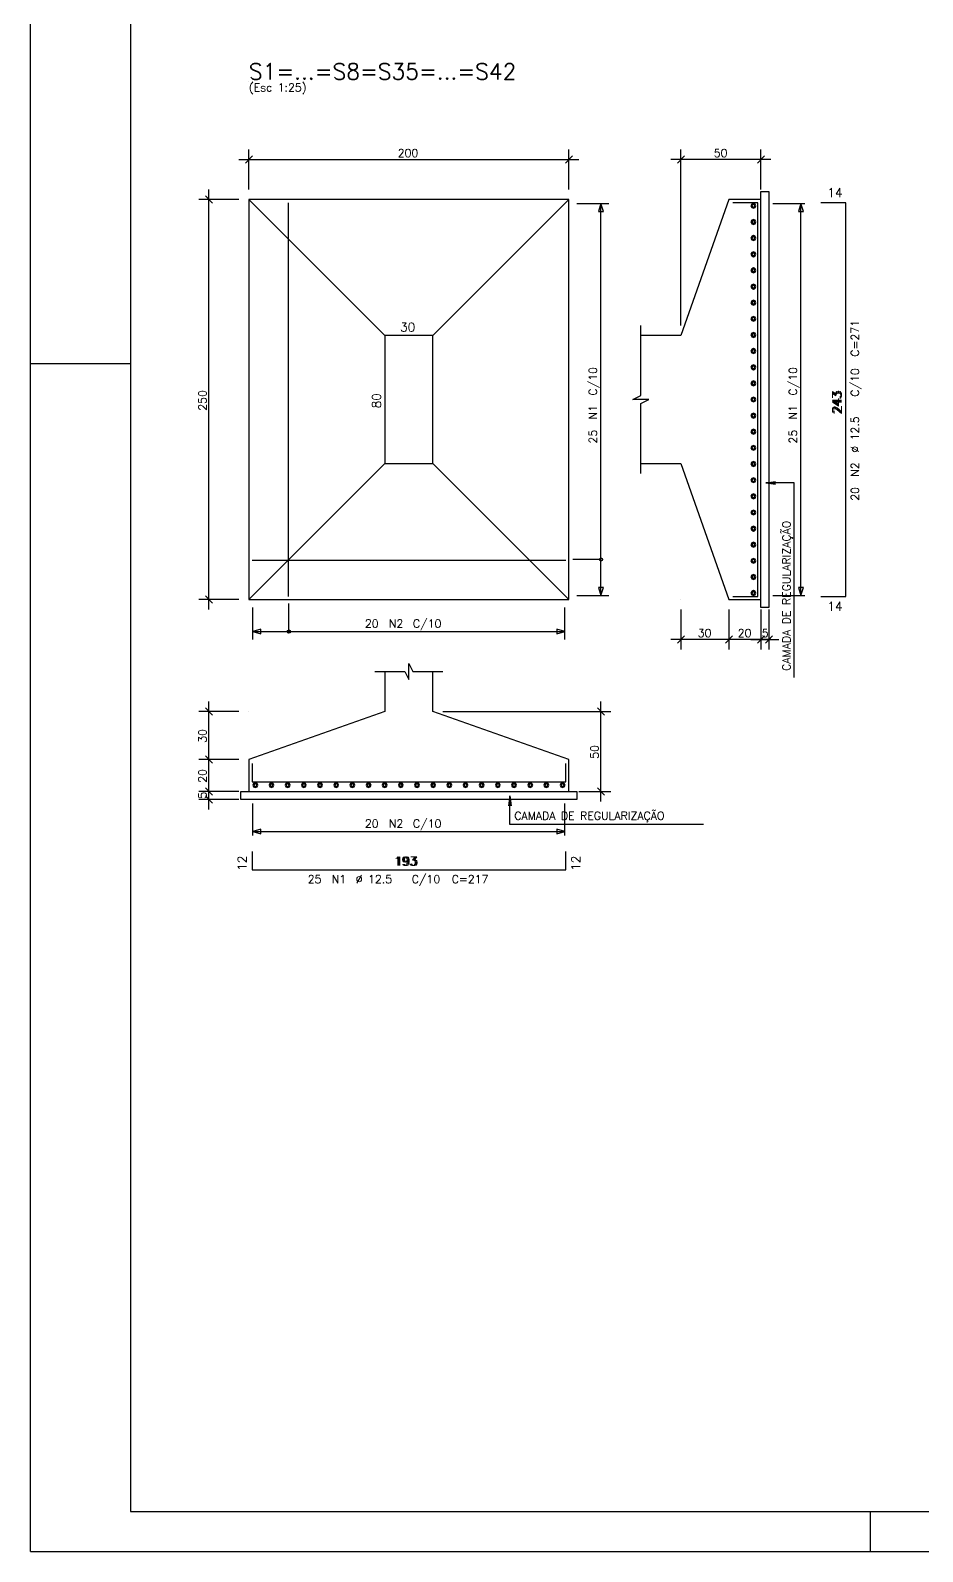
# Model space of a CAD drawing. Extents: x 797 to 1056, y -75 to 15.
# Drawn here: x 796.56 to 807.71, y -26.56 to -7.55 of the extents above; entities that cross this region are included whole.
import ezdxf

# ---------------------------------------------------------------- set-up
doc = ezdxf.new("R2010")
doc.units = 0
doc.header["$MEASUREMENT"] = 0
for name, color, linetype in [('06', 6, 'CONTINUOUS'), ('1', 2, 'CONTINUOUS'), ('2', 4, 'CONTINUOUS'), ('4', 1, 'CONTINUOUS'), ('5', 5, 'CONTINUOUS'), ('CERCADURA', 7, 'CONTINUOUS')]:
    doc.layers.add(name, color=color, linetype=linetype)
doc.styles.get("Standard").update_dxf_attribs({"font": 'ROMANS.SHX'})

msp = doc.modelspace()

# ---------------------------------------------------------------- linework, layer by layer
at = {"layer": '06'}
for p, q in [((797.81, 14.987), (797.81, -26.063)), ((797.81, -26.063), (855.51, -26.063))]:
    msp.add_line(p, q, dxfattribs=at)
at = {"layer": '1', "linetype": 'Continuous'}
for points in [[(799.291, -14.664), (803.291, -14.664), (803.291, -9.664), (799.291, -9.664), (799.291, -14.664)], [(800.991, -11.364), (799.291, -9.664)], [(801.591, -11.364), (803.291, -9.664)], [(804.191, -12.964), (804.691, -12.964), (805.291, -14.664), (805.691, -14.664), (805.691, -9.664), (805.291, -9.664), (804.691, -11.364), (804.191, -11.364)], [(805.691, -14.764), (805.691, -9.564), (805.791, -9.564), (805.791, -14.764), (805.691, -14.764)], [(805.575, -9.722), (805.566, -9.744)], [(805.566, -9.744), (805.575, -9.765)], [(805.596, -9.713), (805.575, -9.722)], [(805.575, -9.765), (805.596, -9.774)], [(805.586, -9.727), (805.577, -9.748)], [(805.577, -9.739), (805.586, -9.76)], [(805.601, -9.724), (805.579, -9.733)], [(805.579, -9.754), (805.601, -9.763)], [(805.613, -9.733), (805.591, -9.724)], [(805.591, -9.763), (805.613, -9.754)], [(805.618, -9.722), (805.596, -9.713)], [(805.596, -9.774), (805.618, -9.765)], [(805.615, -9.748), (805.606, -9.727)], [(805.606, -9.76), (805.615, -9.739)], [(805.627, -9.744), (805.618, -9.722)], [(805.618, -9.765), (805.627, -9.744)], [(805.575, -9.924), (805.566, -9.945)], [(805.566, -9.945), (805.575, -9.967)], [(805.596, -9.915), (805.575, -9.924)], [(805.575, -9.967), (805.596, -9.976)], [(805.586, -9.928), (805.577, -9.95)], [(805.577, -9.94), (805.586, -9.962)], [(805.601, -9.926), (805.579, -9.935)], [(805.579, -9.955), (805.601, -9.964)], [(805.613, -9.935), (805.591, -9.926)], [(805.591, -9.964), (805.613, -9.955)], [(805.618, -9.924), (805.596, -9.915)], [(805.596, -9.976), (805.618, -9.967)], [(805.615, -9.95), (805.606, -9.928)], [(805.606, -9.962), (805.615, -9.94)], [(805.627, -9.945), (805.618, -9.924)], [(805.618, -9.967), (805.627, -9.945)], [(805.575, -10.125), (805.566, -10.147)], [(805.566, -10.147), (805.575, -10.169)], [(805.596, -10.116), (805.575, -10.125)], [(805.575, -10.169), (805.596, -10.178)], [(805.586, -10.13), (805.577, -10.152)], [(805.577, -10.142), (805.586, -10.164)], [(805.601, -10.128), (805.579, -10.137)], [(805.579, -10.157), (805.601, -10.166)], [(805.613, -10.137), (805.591, -10.128)], [(805.591, -10.166), (805.613, -10.157)], [(805.618, -10.125), (805.596, -10.116)], [(805.596, -10.178), (805.618, -10.169)], [(805.615, -10.152), (805.606, -10.13)], [(805.606, -10.164), (805.615, -10.142)], [(805.627, -10.147), (805.618, -10.125)], [(805.618, -10.169), (805.627, -10.147)], [(805.575, -10.327), (805.566, -10.349)], [(805.566, -10.349), (805.575, -10.37)], [(805.596, -10.318), (805.575, -10.327)], [(805.575, -10.37), (805.596, -10.379)], [(805.586, -10.332), (805.577, -10.353)], [(805.577, -10.344), (805.586, -10.365)], [(805.601, -10.329), (805.579, -10.338)], [(805.579, -10.359), (805.601, -10.368)], [(805.613, -10.338), (805.591, -10.329)], [(805.591, -10.368), (805.613, -10.359)], [(805.618, -10.327), (805.596, -10.318)], [(805.596, -10.379), (805.618, -10.37)], [(805.615, -10.353), (805.606, -10.332)], [(805.606, -10.365), (805.615, -10.344)], [(805.627, -10.349), (805.618, -10.327)], [(805.618, -10.37), (805.627, -10.349)], [(805.575, -10.529), (805.566, -10.55)], [(805.566, -10.55), (805.575, -10.572)], [(805.596, -10.52), (805.575, -10.529)], [(805.575, -10.572), (805.596, -10.581)], [(805.586, -10.533), (805.577, -10.555)], [(805.577, -10.545), (805.586, -10.567)], [(805.601, -10.531), (805.579, -10.54)], [(805.579, -10.56), (805.601, -10.569)], [(805.613, -10.54), (805.591, -10.531)], [(805.591, -10.569), (805.613, -10.56)], [(805.618, -10.529), (805.596, -10.52)], [(805.596, -10.581), (805.618, -10.572)], [(805.615, -10.555), (805.606, -10.533)], [(805.606, -10.567), (805.615, -10.545)], [(805.627, -10.55), (805.618, -10.529)], [(805.618, -10.572), (805.627, -10.55)], [(805.575, -10.73), (805.566, -10.752)], [(805.566, -10.752), (805.575, -10.774)], [(805.596, -10.721), (805.575, -10.73)], [(805.575, -10.774), (805.596, -10.783)], [(805.586, -10.735), (805.577, -10.757)], [(805.577, -10.747), (805.586, -10.769)], [(805.601, -10.733), (805.579, -10.742)], [(805.579, -10.762), (805.601, -10.771)], [(805.613, -10.742), (805.591, -10.733)], [(805.591, -10.771), (805.613, -10.762)], [(805.618, -10.73), (805.596, -10.721)], [(805.596, -10.783), (805.618, -10.774)], [(805.615, -10.757), (805.606, -10.735)], [(805.606, -10.769), (805.615, -10.747)], [(805.627, -10.752), (805.618, -10.73)], [(805.618, -10.774), (805.627, -10.752)], [(805.575, -10.932), (805.566, -10.954)], [(805.566, -10.954), (805.575, -10.975)], [(805.596, -10.923), (805.575, -10.932)], [(805.575, -10.975), (805.596, -10.984)], [(805.586, -10.937), (805.577, -10.958)], [(805.577, -10.949), (805.586, -10.97)], [(805.601, -10.934), (805.579, -10.943)], [(805.579, -10.964), (805.601, -10.973)], [(805.613, -10.943), (805.591, -10.934)], [(805.591, -10.973), (805.613, -10.964)], [(805.618, -10.932), (805.596, -10.923)], [(805.596, -10.984), (805.618, -10.975)], [(805.615, -10.958), (805.606, -10.937)], [(805.606, -10.97), (805.615, -10.949)], [(805.627, -10.954), (805.618, -10.932)], [(805.618, -10.975), (805.627, -10.954)], [(805.575, -11.134), (805.566, -11.155)], [(805.566, -11.155), (805.575, -11.177)], [(805.596, -11.125), (805.575, -11.134)], [(805.575, -11.177), (805.596, -11.186)], [(805.586, -11.138), (805.577, -11.16)], [(805.577, -11.15), (805.586, -11.172)], [(805.601, -11.136), (805.579, -11.145)], [(805.579, -11.165), (805.601, -11.174)], [(805.613, -11.145), (805.591, -11.136)], [(805.591, -11.174), (805.613, -11.165)], [(805.618, -11.134), (805.596, -11.125)], [(805.596, -11.186), (805.618, -11.177)], [(805.615, -11.16), (805.606, -11.138)], [(805.606, -11.172), (805.615, -11.15)], [(805.627, -11.155), (805.618, -11.134)], [(805.618, -11.177), (805.627, -11.155)], [(800.991, -12.964), (801.591, -12.964), (801.591, -11.364), (800.991, -11.364), (800.991, -12.964)], [(804.191, -13.089), (804.191, -12.214), (804.291, -12.164), (804.091, -12.164), (804.191, -12.114), (804.191, -11.239)], [(805.575, -11.335), (805.566, -11.357)], [(805.566, -11.357), (805.575, -11.379)], [(805.596, -11.326), (805.575, -11.335)], [(805.575, -11.379), (805.596, -11.388)], [(805.586, -11.34), (805.577, -11.362)], [(805.577, -11.352), (805.586, -11.374)], [(805.601, -11.338), (805.579, -11.347)], [(805.579, -11.367), (805.601, -11.376)], [(805.613, -11.347), (805.591, -11.338)], [(805.591, -11.376), (805.613, -11.367)], [(805.618, -11.335), (805.596, -11.326)], [(805.596, -11.388), (805.618, -11.379)], [(805.615, -11.362), (805.606, -11.34)], [(805.606, -11.374), (805.615, -11.352)], [(805.627, -11.357), (805.618, -11.335)], [(805.618, -11.379), (805.627, -11.357)], [(805.575, -11.537), (805.566, -11.559)], [(805.566, -11.559), (805.575, -11.58)], [(805.596, -11.528), (805.575, -11.537)], [(805.575, -11.58), (805.596, -11.589)], [(805.586, -11.542), (805.577, -11.563)], [(805.577, -11.554), (805.586, -11.575)], [(805.601, -11.539), (805.579, -11.548)], [(805.579, -11.569), (805.601, -11.578)], [(805.613, -11.548), (805.591, -11.539)], [(805.591, -11.578), (805.613, -11.569)], [(805.618, -11.537), (805.596, -11.528)], [(805.596, -11.589), (805.618, -11.58)], [(805.615, -11.563), (805.606, -11.542)], [(805.606, -11.575), (805.615, -11.554)], [(805.627, -11.559), (805.618, -11.537)], [(805.618, -11.58), (805.627, -11.559)], [(805.575, -11.739), (805.566, -11.76)], [(805.566, -11.76), (805.575, -11.782)], [(805.596, -11.73), (805.575, -11.739)], [(805.575, -11.782), (805.596, -11.791)], [(805.586, -11.743), (805.577, -11.765)], [(805.577, -11.755), (805.586, -11.777)], [(805.601, -11.741), (805.579, -11.75)], [(805.579, -11.77), (805.601, -11.779)], [(805.613, -11.75), (805.591, -11.741)], [(805.591, -11.779), (805.613, -11.77)], [(805.618, -11.739), (805.596, -11.73)], [(805.596, -11.791), (805.618, -11.782)], [(805.615, -11.765), (805.606, -11.743)], [(805.606, -11.777), (805.615, -11.755)], [(805.627, -11.76), (805.618, -11.739)], [(805.618, -11.782), (805.627, -11.76)], [(805.575, -11.94), (805.566, -11.962)], [(805.566, -11.962), (805.575, -11.984)], [(805.596, -11.931), (805.575, -11.94)], [(805.586, -11.945), (805.577, -11.967)], [(805.577, -11.957), (805.586, -11.979)], [(805.601, -11.943), (805.579, -11.952)], [(805.579, -11.972), (805.601, -11.981)], [(805.613, -11.952), (805.591, -11.943)], [(805.591, -11.981), (805.613, -11.972)], [(805.618, -11.94), (805.596, -11.931)], [(805.615, -11.967), (805.606, -11.945)], [(805.606, -11.979), (805.615, -11.957)], [(805.627, -11.962), (805.618, -11.94)], [(805.618, -11.984), (805.627, -11.962)], [(805.575, -12.142), (805.566, -12.164)], [(805.566, -12.164), (805.575, -12.185)], [(805.575, -11.984), (805.596, -11.993)], [(805.596, -12.133), (805.575, -12.142)], [(805.586, -12.147), (805.577, -12.168)], [(805.577, -12.159), (805.586, -12.18)], [(805.601, -12.144), (805.579, -12.153)], [(805.613, -12.153), (805.591, -12.144)], [(805.596, -11.993), (805.618, -11.984)], [(805.618, -12.142), (805.596, -12.133)], [(805.615, -12.168), (805.606, -12.147)], [(805.606, -12.18), (805.615, -12.159)], [(805.627, -12.164), (805.618, -12.142)], [(805.618, -12.185), (805.627, -12.164)], [(805.575, -12.344), (805.566, -12.365)], [(805.575, -12.185), (805.596, -12.194)], [(805.596, -12.335), (805.575, -12.344)], [(805.586, -12.348), (805.577, -12.37)], [(805.579, -12.174), (805.601, -12.183)], [(805.601, -12.346), (805.579, -12.355)], [(805.591, -12.183), (805.613, -12.174)], [(805.613, -12.355), (805.591, -12.346)], [(805.596, -12.194), (805.618, -12.185)], [(805.618, -12.344), (805.596, -12.335)], [(805.615, -12.37), (805.606, -12.348)], [(805.627, -12.365), (805.618, -12.344)], [(805.566, -12.365), (805.575, -12.387)], [(805.575, -12.545), (805.566, -12.567)], [(805.575, -12.387), (805.596, -12.396)], [(805.596, -12.536), (805.575, -12.545)], [(805.577, -12.36), (805.586, -12.382)], [(805.579, -12.375), (805.601, -12.384)], [(805.601, -12.548), (805.579, -12.557)], [(805.591, -12.384), (805.613, -12.375)], [(805.613, -12.557), (805.591, -12.548)], [(805.596, -12.396), (805.618, -12.387)], [(805.618, -12.545), (805.596, -12.536)], [(805.606, -12.382), (805.615, -12.36)], [(805.618, -12.387), (805.627, -12.365)], [(805.627, -12.567), (805.618, -12.545)], [(805.566, -12.567), (805.575, -12.589)], [(805.575, -12.589), (805.596, -12.598)], [(805.596, -12.738), (805.575, -12.747)], [(805.586, -12.55), (805.577, -12.572)], [(805.577, -12.562), (805.586, -12.584)], [(805.579, -12.577), (805.601, -12.586)], [(805.591, -12.586), (805.613, -12.577)], [(805.596, -12.598), (805.618, -12.589)], [(805.618, -12.747), (805.596, -12.738)], [(805.615, -12.572), (805.606, -12.55)], [(805.606, -12.584), (805.615, -12.562)], [(805.618, -12.589), (805.627, -12.567)], [(805.575, -12.747), (805.566, -12.769)], [(805.566, -12.769), (805.575, -12.79)], [(805.575, -12.79), (805.596, -12.799)], [(805.586, -12.752), (805.577, -12.773)], [(805.577, -12.764), (805.586, -12.785)], [(805.601, -12.749), (805.579, -12.758)], [(805.579, -12.779), (805.601, -12.788)], [(805.613, -12.758), (805.591, -12.749)], [(805.591, -12.788), (805.613, -12.779)], [(805.596, -12.799), (805.618, -12.79)], [(805.615, -12.773), (805.606, -12.752)], [(805.606, -12.785), (805.615, -12.764)], [(805.627, -12.769), (805.618, -12.747)], [(805.618, -12.79), (805.627, -12.769)], [(800.991, -12.964), (799.291, -14.664)], [(801.591, -12.964), (803.291, -14.664)], [(805.575, -12.949), (805.566, -12.97)], [(805.566, -12.97), (805.575, -12.992)], [(805.596, -12.94), (805.575, -12.949)], [(805.575, -12.992), (805.596, -13.001)], [(805.586, -12.953), (805.577, -12.975)], [(805.577, -12.965), (805.586, -12.987)], [(805.601, -12.951), (805.579, -12.96)], [(805.579, -12.98), (805.601, -12.989)], [(805.613, -12.96), (805.591, -12.951)], [(805.591, -12.989), (805.613, -12.98)], [(805.618, -12.949), (805.596, -12.94)], [(805.596, -13.001), (805.618, -12.992)], [(805.615, -12.975), (805.606, -12.953)], [(805.606, -12.987), (805.615, -12.965)], [(805.627, -12.97), (805.618, -12.949)], [(805.618, -12.992), (805.627, -12.97)], [(805.575, -13.15), (805.566, -13.172)], [(805.566, -13.172), (805.575, -13.194)], [(805.596, -13.141), (805.575, -13.15)], [(805.575, -13.194), (805.596, -13.203)], [(805.586, -13.155), (805.577, -13.177)], [(805.577, -13.167), (805.586, -13.189)], [(805.601, -13.153), (805.579, -13.162)], [(805.579, -13.182), (805.601, -13.191)], [(805.613, -13.162), (805.591, -13.153)], [(805.591, -13.191), (805.613, -13.182)], [(805.618, -13.15), (805.596, -13.141)], [(805.596, -13.203), (805.618, -13.194)], [(805.615, -13.177), (805.606, -13.155)], [(805.606, -13.189), (805.615, -13.167)], [(805.627, -13.172), (805.618, -13.15)], [(805.618, -13.194), (805.627, -13.172)], [(805.575, -13.352), (805.566, -13.374)], [(805.566, -13.374), (805.575, -13.395)], [(805.596, -13.343), (805.575, -13.352)], [(805.575, -13.395), (805.596, -13.404)], [(805.586, -13.357), (805.577, -13.378)], [(805.577, -13.369), (805.586, -13.39)], [(805.601, -13.354), (805.579, -13.363)], [(805.579, -13.384), (805.601, -13.393)], [(805.613, -13.363), (805.591, -13.354)], [(805.591, -13.393), (805.613, -13.384)], [(805.618, -13.352), (805.596, -13.343)], [(805.596, -13.404), (805.618, -13.395)], [(805.615, -13.378), (805.606, -13.357)], [(805.606, -13.39), (805.615, -13.369)], [(805.627, -13.374), (805.618, -13.352)], [(805.618, -13.395), (805.627, -13.374)], [(805.575, -13.554), (805.566, -13.575)], [(805.566, -13.575), (805.575, -13.597)], [(805.596, -13.545), (805.575, -13.554)], [(805.575, -13.597), (805.596, -13.606)], [(805.586, -13.558), (805.577, -13.58)], [(805.577, -13.57), (805.586, -13.592)], [(805.601, -13.556), (805.579, -13.565)], [(805.579, -13.585), (805.601, -13.594)], [(805.613, -13.565), (805.591, -13.556)], [(805.591, -13.594), (805.613, -13.585)], [(805.618, -13.554), (805.596, -13.545)], [(805.596, -13.606), (805.618, -13.597)], [(805.615, -13.58), (805.606, -13.558)], [(805.606, -13.592), (805.615, -13.57)], [(805.627, -13.575), (805.618, -13.554)], [(805.618, -13.597), (805.627, -13.575)], [(805.575, -13.755), (805.566, -13.777)], [(805.566, -13.777), (805.575, -13.799)], [(805.596, -13.746), (805.575, -13.755)], [(805.575, -13.799), (805.596, -13.808)], [(805.586, -13.76), (805.577, -13.782)], [(805.577, -13.772), (805.586, -13.794)], [(805.601, -13.758), (805.579, -13.767)], [(805.579, -13.787), (805.601, -13.796)], [(805.613, -13.767), (805.591, -13.758)], [(805.591, -13.796), (805.613, -13.787)], [(805.618, -13.755), (805.596, -13.746)], [(805.596, -13.808), (805.618, -13.799)], [(805.615, -13.782), (805.606, -13.76)], [(805.606, -13.794), (805.615, -13.772)], [(805.627, -13.777), (805.618, -13.755)], [(805.618, -13.799), (805.627, -13.777)], [(805.575, -13.957), (805.566, -13.979)], [(805.566, -13.979), (805.575, -14)], [(805.596, -13.948), (805.575, -13.957)], [(805.575, -14), (805.596, -14.009)], [(805.586, -13.962), (805.577, -13.983)], [(805.577, -13.974), (805.586, -13.995)], [(805.601, -13.959), (805.579, -13.968)], [(805.579, -13.989), (805.601, -13.998)], [(805.613, -13.968), (805.591, -13.959)], [(805.591, -13.998), (805.613, -13.989)], [(805.618, -13.957), (805.596, -13.948)], [(805.596, -14.009), (805.618, -14)], [(805.615, -13.983), (805.606, -13.962)], [(805.606, -13.995), (805.615, -13.974)], [(805.627, -13.979), (805.618, -13.957)], [(805.618, -14), (805.627, -13.979)], [(805.575, -14.159), (805.566, -14.18)], [(805.566, -14.18), (805.575, -14.202)], [(805.596, -14.15), (805.575, -14.159)], [(805.575, -14.202), (805.596, -14.211)], [(805.586, -14.163), (805.577, -14.185)], [(805.577, -14.175), (805.586, -14.197)], [(805.601, -14.161), (805.579, -14.17)], [(805.579, -14.19), (805.601, -14.199)], [(805.613, -14.17), (805.591, -14.161)], [(805.591, -14.199), (805.613, -14.19)], [(805.618, -14.159), (805.596, -14.15)], [(805.596, -14.211), (805.618, -14.202)], [(805.615, -14.185), (805.606, -14.163)], [(805.606, -14.197), (805.615, -14.175)], [(805.627, -14.18), (805.618, -14.159)], [(805.618, -14.202), (805.627, -14.18)], [(805.575, -14.36), (805.566, -14.382)], [(805.566, -14.382), (805.575, -14.404)], [(805.596, -14.351), (805.575, -14.36)], [(805.575, -14.404), (805.596, -14.413)], [(805.586, -14.365), (805.577, -14.387)], [(805.577, -14.377), (805.586, -14.399)], [(805.601, -14.363), (805.579, -14.372)], [(805.579, -14.392), (805.601, -14.401)], [(805.613, -14.372), (805.591, -14.363)], [(805.591, -14.401), (805.613, -14.392)], [(805.618, -14.36), (805.596, -14.351)], [(805.596, -14.413), (805.618, -14.404)], [(805.615, -14.387), (805.606, -14.365)], [(805.606, -14.399), (805.615, -14.377)], [(805.627, -14.382), (805.618, -14.36)], [(805.618, -14.404), (805.627, -14.382)], [(805.575, -14.562), (805.566, -14.584)], [(805.566, -14.584), (805.575, -14.605)], [(805.596, -14.553), (805.575, -14.562)], [(805.575, -14.605), (805.596, -14.614)], [(805.586, -14.567), (805.577, -14.588)], [(805.577, -14.579), (805.586, -14.6)], [(805.601, -14.564), (805.579, -14.573)], [(805.579, -14.594), (805.601, -14.603)], [(805.613, -14.573), (805.591, -14.564)], [(805.591, -14.603), (805.613, -14.594)], [(805.618, -14.562), (805.596, -14.553)], [(805.596, -14.614), (805.618, -14.605)], [(805.615, -14.588), (805.606, -14.567)], [(805.606, -14.6), (805.615, -14.579)], [(805.627, -14.584), (805.618, -14.562)], [(805.618, -14.605), (805.627, -14.584)], [(800.991, -15.564), (800.991, -16.064), (799.291, -16.664), (799.291, -17.064), (803.291, -17.064), (803.291, -16.664), (801.591, -16.064), (801.591, -15.564)], [(800.866, -15.564), (801.241, -15.564), (801.291, -15.664), (801.291, -15.464), (801.341, -15.564), (801.716, -15.564)], [(799.191, -17.064), (803.391, -17.064), (803.391, -17.164), (799.191, -17.164), (799.191, -17.064)], [(799.35, -16.962), (799.341, -16.984)], [(799.341, -16.984), (799.35, -17.005)], [(799.371, -16.953), (799.35, -16.962)], [(799.35, -17.005), (799.371, -17.014)], [(799.361, -16.967), (799.352, -16.988)], [(799.352, -16.979), (799.361, -17)], [(799.376, -16.964), (799.354, -16.973)], [(799.354, -16.994), (799.376, -17.003)], [(799.388, -16.973), (799.366, -16.964)], [(799.366, -17.003), (799.388, -16.994)], [(799.393, -16.962), (799.371, -16.953)], [(799.371, -17.014), (799.393, -17.005)], [(799.39, -16.988), (799.381, -16.967)], [(799.381, -17), (799.39, -16.979)], [(799.402, -16.984), (799.393, -16.962)], [(799.393, -17.005), (799.402, -16.984)], [(799.552, -16.962), (799.543, -16.984)], [(799.543, -16.984), (799.552, -17.005)], [(799.573, -16.953), (799.552, -16.962)], [(799.552, -17.005), (799.573, -17.014)], [(799.563, -16.967), (799.554, -16.988)], [(799.554, -16.979), (799.563, -17)], [(799.578, -16.964), (799.556, -16.973)], [(799.556, -16.994), (799.578, -17.003)], [(799.59, -16.973), (799.569, -16.964)], [(799.569, -17.003), (799.59, -16.994)], [(799.595, -16.962), (799.573, -16.953)], [(799.573, -17.014), (799.595, -17.005)], [(799.592, -16.988), (799.583, -16.967)], [(799.583, -17), (799.592, -16.979)], [(799.604, -16.984), (799.595, -16.962)], [(799.595, -17.005), (799.604, -16.984)], [(799.754, -16.962), (799.745, -16.984)], [(799.745, -16.984), (799.754, -17.005)], [(799.775, -16.953), (799.754, -16.962)], [(799.754, -17.005), (799.775, -17.014)], [(799.765, -16.967), (799.756, -16.988)], [(799.756, -16.979), (799.765, -17)], [(799.78, -16.964), (799.758, -16.973)], [(799.758, -16.994), (799.78, -17.003)], [(799.792, -16.973), (799.771, -16.964)], [(799.771, -17.003), (799.792, -16.994)], [(799.797, -16.962), (799.775, -16.953)], [(799.775, -17.014), (799.797, -17.005)], [(799.795, -16.988), (799.786, -16.967)], [(799.786, -17), (799.795, -16.979)], [(799.806, -16.984), (799.797, -16.962)], [(799.797, -17.005), (799.806, -16.984)], [(799.956, -16.962), (799.947, -16.984)], [(799.947, -16.984), (799.956, -17.005)], [(799.978, -16.953), (799.956, -16.962)], [(799.956, -17.005), (799.978, -17.014)], [(799.967, -16.967), (799.958, -16.988)], [(799.958, -16.979), (799.967, -17)], [(799.982, -16.964), (799.961, -16.973)], [(799.961, -16.994), (799.982, -17.003)], [(799.994, -16.973), (799.973, -16.964)], [(799.973, -17.003), (799.994, -16.994)], [(799.999, -16.962), (799.978, -16.953)], [(799.978, -17.014), (799.999, -17.005)], [(799.997, -16.988), (799.988, -16.967)], [(799.988, -17), (799.997, -16.979)], [(800.008, -16.984), (799.999, -16.962)], [(799.999, -17.005), (800.008, -16.984)], [(800.158, -16.962), (800.149, -16.984)], [(800.149, -16.984), (800.158, -17.005)], [(800.18, -16.953), (800.158, -16.962)], [(800.158, -17.005), (800.18, -17.014)], [(800.169, -16.967), (800.16, -16.988)], [(800.16, -16.979), (800.169, -17)], [(800.184, -16.964), (800.163, -16.973)], [(800.163, -16.994), (800.184, -17.003)], [(800.197, -16.973), (800.175, -16.964)], [(800.175, -17.003), (800.197, -16.994)], [(800.201, -16.962), (800.18, -16.953)], [(800.18, -17.014), (800.201, -17.005)], [(800.199, -16.988), (800.19, -16.967)], [(800.19, -17), (800.199, -16.979)], [(800.21, -16.984), (800.201, -16.962)], [(800.201, -17.005), (800.21, -16.984)], [(800.36, -16.962), (800.351, -16.984)], [(800.351, -16.984), (800.36, -17.005)], [(800.382, -16.953), (800.36, -16.962)], [(800.36, -17.005), (800.382, -17.014)], [(800.372, -16.967), (800.363, -16.988)], [(800.363, -16.979), (800.372, -17)], [(800.387, -16.964), (800.365, -16.973)], [(800.365, -16.994), (800.387, -17.003)], [(800.399, -16.973), (800.377, -16.964)], [(800.377, -17.003), (800.399, -16.994)], [(800.403, -16.962), (800.382, -16.953)], [(800.382, -17.014), (800.403, -17.005)], [(800.401, -16.988), (800.392, -16.967)], [(800.392, -17), (800.401, -16.979)], [(800.412, -16.984), (800.403, -16.962)], [(800.403, -17.005), (800.412, -16.984)], [(800.562, -16.962), (800.553, -16.984)], [(800.553, -16.984), (800.562, -17.005)], [(800.584, -16.953), (800.562, -16.962)], [(800.562, -17.005), (800.584, -17.014)], [(800.574, -16.967), (800.565, -16.988)], [(800.565, -16.979), (800.574, -17)], [(800.589, -16.964), (800.567, -16.973)], [(800.567, -16.994), (800.589, -17.003)], [(800.601, -16.973), (800.579, -16.964)], [(800.579, -17.003), (800.601, -16.994)], [(800.606, -16.962), (800.584, -16.953)], [(800.584, -17.014), (800.606, -17.005)], [(800.603, -16.988), (800.594, -16.967)], [(800.594, -17), (800.603, -16.979)], [(800.615, -16.984), (800.606, -16.962)], [(800.606, -17.005), (800.615, -16.984)], [(800.764, -16.962), (800.755, -16.984)], [(800.755, -16.984), (800.764, -17.005)], [(800.786, -16.953), (800.764, -16.962)], [(800.764, -17.005), (800.786, -17.014)], [(800.776, -16.967), (800.767, -16.988)], [(800.767, -16.979), (800.776, -17)], [(800.791, -16.964), (800.769, -16.973)], [(800.769, -16.994), (800.791, -17.003)], [(800.803, -16.973), (800.781, -16.964)], [(800.781, -17.003), (800.803, -16.994)], [(800.808, -16.962), (800.786, -16.953)], [(800.786, -17.014), (800.808, -17.005)], [(800.805, -16.988), (800.796, -16.967)], [(800.796, -17), (800.805, -16.979)], [(800.817, -16.984), (800.808, -16.962)], [(800.808, -17.005), (800.817, -16.984)], [(800.966, -16.962), (800.957, -16.984)], [(800.957, -16.984), (800.966, -17.005)], [(800.988, -16.953), (800.966, -16.962)], [(800.966, -17.005), (800.988, -17.014)], [(800.978, -16.967), (800.969, -16.988)], [(800.969, -16.979), (800.978, -17)], [(800.993, -16.964), (800.971, -16.973)], [(800.971, -16.994), (800.993, -17.003)], [(801.005, -16.973), (800.983, -16.964)], [(800.983, -17.003), (801.005, -16.994)], [(801.01, -16.962), (800.988, -16.953)], [(800.988, -17.014), (801.01, -17.005)], [(801.007, -16.988), (800.998, -16.967)], [(800.998, -17), (801.007, -16.979)], [(801.019, -16.984), (801.01, -16.962)], [(801.01, -17.005), (801.019, -16.984)], [(801.168, -16.962), (801.159, -16.984)], [(801.159, -16.984), (801.168, -17.005)], [(801.19, -16.953), (801.168, -16.962)], [(801.168, -17.005), (801.19, -17.014)], [(801.18, -16.967), (801.171, -16.988)], [(801.171, -16.979), (801.18, -17)], [(801.195, -16.964), (801.173, -16.973)], [(801.173, -16.994), (801.195, -17.003)], [(801.207, -16.973), (801.185, -16.964)], [(801.185, -17.003), (801.207, -16.994)], [(801.212, -16.962), (801.19, -16.953)], [(801.19, -17.014), (801.212, -17.005)], [(801.209, -16.988), (801.2, -16.967)], [(801.2, -17), (801.209, -16.979)], [(801.221, -16.984), (801.212, -16.962)], [(801.212, -17.005), (801.221, -16.984)], [(801.371, -16.962), (801.362, -16.984)], [(801.362, -16.984), (801.371, -17.005)], [(801.392, -16.953), (801.371, -16.962)], [(801.371, -17.005), (801.392, -17.014)], [(801.382, -16.967), (801.373, -16.988)], [(801.373, -16.979), (801.382, -17)], [(801.397, -16.964), (801.375, -16.973)], [(801.375, -16.994), (801.397, -17.003)], [(801.409, -16.973), (801.387, -16.964)], [(801.387, -17.003), (801.409, -16.994)], [(801.414, -16.962), (801.392, -16.953)], [(801.392, -17.014), (801.414, -17.005)], [(801.411, -16.988), (801.402, -16.967)], [(801.402, -17), (801.411, -16.979)], [(801.423, -16.984), (801.414, -16.962)], [(801.414, -17.005), (801.423, -16.984)], [(801.573, -16.962), (801.564, -16.984)], [(801.564, -16.984), (801.573, -17.005)], [(801.594, -16.953), (801.573, -16.962)], [(801.573, -17.005), (801.594, -17.014)], [(801.584, -16.967), (801.575, -16.988)], [(801.575, -16.979), (801.584, -17)], [(801.599, -16.964), (801.577, -16.973)], [(801.577, -16.994), (801.599, -17.003)], [(801.611, -16.973), (801.59, -16.964)], [(801.59, -17.003), (801.611, -16.994)], [(801.616, -16.962), (801.594, -16.953)], [(801.594, -17.014), (801.616, -17.005)], [(801.613, -16.988), (801.604, -16.967)], [(801.604, -17), (801.613, -16.979)], [(801.625, -16.984), (801.616, -16.962)], [(801.616, -17.005), (801.625, -16.984)], [(801.775, -16.962), (801.766, -16.984)], [(801.766, -16.984), (801.775, -17.005)], [(801.796, -16.953), (801.775, -16.962)], [(801.775, -17.005), (801.796, -17.014)], [(801.786, -16.967), (801.777, -16.988)], [(801.777, -16.979), (801.786, -17)], [(801.801, -16.964), (801.78, -16.973)], [(801.78, -16.994), (801.801, -17.003)], [(801.813, -16.973), (801.792, -16.964)], [(801.792, -17.003), (801.813, -16.994)], [(801.818, -16.962), (801.796, -16.953)], [(801.796, -17.014), (801.818, -17.005)], [(801.816, -16.988), (801.807, -16.967)], [(801.807, -17), (801.816, -16.979)], [(801.827, -16.984), (801.818, -16.962)], [(801.818, -17.005), (801.827, -16.984)], [(801.977, -16.962), (801.968, -16.984)], [(801.968, -16.984), (801.977, -17.005)], [(801.999, -16.953), (801.977, -16.962)], [(801.977, -17.005), (801.999, -17.014)], [(801.988, -16.967), (801.979, -16.988)], [(801.979, -16.979), (801.988, -17)], [(802.003, -16.964), (801.982, -16.973)], [(801.982, -16.994), (802.003, -17.003)], [(802.015, -16.973), (801.994, -16.964)], [(801.994, -17.003), (802.015, -16.994)], [(802.02, -16.962), (801.999, -16.953)], [(801.999, -17.014), (802.02, -17.005)], [(802.018, -16.988), (802.009, -16.967)], [(802.009, -17), (802.018, -16.979)], [(802.029, -16.984), (802.02, -16.962)], [(802.02, -17.005), (802.029, -16.984)], [(802.179, -16.962), (802.17, -16.984)], [(802.17, -16.984), (802.179, -17.005)], [(802.201, -16.953), (802.179, -16.962)], [(802.179, -17.005), (802.201, -17.014)], [(802.191, -16.967), (802.182, -16.988)], [(802.182, -16.979), (802.191, -17)], [(802.205, -16.964), (802.184, -16.973)], [(802.184, -16.994), (802.205, -17.003)], [(802.218, -16.973), (802.196, -16.964)], [(802.196, -17.003), (802.218, -16.994)], [(802.222, -16.962), (802.201, -16.953)], [(802.201, -17.014), (802.222, -17.005)], [(802.22, -16.988), (802.211, -16.967)], [(802.211, -17), (802.22, -16.979)], [(802.231, -16.984), (802.222, -16.962)], [(802.222, -17.005), (802.231, -16.984)], [(802.381, -16.962), (802.372, -16.984)], [(802.372, -16.984), (802.381, -17.005)], [(802.403, -16.953), (802.381, -16.962)], [(802.381, -17.005), (802.403, -17.014)], [(802.393, -16.967), (802.384, -16.988)], [(802.384, -16.979), (802.393, -17)], [(802.408, -16.964), (802.386, -16.973)], [(802.386, -16.994), (802.408, -17.003)], [(802.42, -16.973), (802.398, -16.964)], [(802.398, -17.003), (802.42, -16.994)], [(802.424, -16.962), (802.403, -16.953)], [(802.403, -17.014), (802.424, -17.005)], [(802.422, -16.988), (802.413, -16.967)], [(802.413, -17), (802.422, -16.979)], [(802.433, -16.984), (802.424, -16.962)], [(802.424, -17.005), (802.433, -16.984)], [(802.583, -16.962), (802.574, -16.984)], [(802.574, -16.984), (802.583, -17.005)], [(802.605, -16.953), (802.583, -16.962)], [(802.583, -17.005), (802.605, -17.014)], [(802.595, -16.967), (802.586, -16.988)], [(802.586, -16.979), (802.595, -17)], [(802.61, -16.964), (802.588, -16.973)], [(802.588, -16.994), (802.61, -17.003)], [(802.622, -16.973), (802.6, -16.964)], [(802.6, -17.003), (802.622, -16.994)], [(802.627, -16.962), (802.605, -16.953)], [(802.605, -17.014), (802.627, -17.005)], [(802.624, -16.988), (802.615, -16.967)], [(802.615, -17), (802.624, -16.979)], [(802.636, -16.984), (802.627, -16.962)], [(802.627, -17.005), (802.636, -16.984)], [(802.785, -16.962), (802.776, -16.984)], [(802.776, -16.984), (802.785, -17.005)], [(802.807, -16.953), (802.785, -16.962)], [(802.785, -17.005), (802.807, -17.014)], [(802.797, -16.967), (802.788, -16.988)], [(802.788, -16.979), (802.797, -17)], [(802.812, -16.964), (802.79, -16.973)], [(802.79, -16.994), (802.812, -17.003)], [(802.824, -16.973), (802.802, -16.964)], [(802.802, -17.003), (802.824, -16.994)], [(802.829, -16.962), (802.807, -16.953)], [(802.807, -17.014), (802.829, -17.005)], [(802.826, -16.988), (802.817, -16.967)], [(802.817, -17), (802.826, -16.979)], [(802.838, -16.984), (802.829, -16.962)], [(802.829, -17.005), (802.838, -16.984)], [(802.987, -16.962), (802.978, -16.984)], [(802.978, -16.984), (802.987, -17.005)], [(803.009, -16.953), (802.987, -16.962)], [(802.987, -17.005), (803.009, -17.014)], [(802.999, -16.967), (802.99, -16.988)], [(802.99, -16.979), (802.999, -17)], [(803.014, -16.964), (802.992, -16.973)], [(802.992, -16.994), (803.014, -17.003)], [(803.026, -16.973), (803.004, -16.964)], [(803.004, -17.003), (803.026, -16.994)], [(803.031, -16.962), (803.009, -16.953)], [(803.009, -17.014), (803.031, -17.005)], [(803.028, -16.988), (803.019, -16.967)], [(803.019, -17), (803.028, -16.979)], [(803.04, -16.984), (803.031, -16.962)], [(803.031, -17.005), (803.04, -16.984)], [(803.19, -16.962), (803.181, -16.984)], [(803.181, -16.984), (803.19, -17.005)], [(803.211, -16.953), (803.19, -16.962)], [(803.19, -17.005), (803.211, -17.014)], [(803.201, -16.967), (803.192, -16.988)], [(803.192, -16.979), (803.201, -17)], [(803.216, -16.964), (803.194, -16.973)], [(803.194, -16.994), (803.216, -17.003)], [(803.228, -16.973), (803.206, -16.964)], [(803.206, -17.003), (803.228, -16.994)], [(803.233, -16.962), (803.211, -16.953)], [(803.211, -17.014), (803.233, -17.005)], [(803.23, -16.988), (803.221, -16.967)], [(803.221, -17), (803.23, -16.979)], [(803.242, -16.984), (803.233, -16.962)], [(803.233, -17.005), (803.242, -16.984)]]:
    msp.add_lwpolyline(points, dxfattribs=at)
at = {"layer": '2', "linetype": 'Continuous'}
for p, q in [((799.247, -9.208), (799.335, -9.119)), ((799.291, -9.539), (799.291, -9.039)), ((803.247, -9.208), (803.335, -9.119)), ((803.291, -9.539), (803.291, -9.039)), ((804.735, -9.119), (804.647, -9.208)), ((804.691, -11.239), (804.691, -9.039)), ((805.735, -9.119), (805.647, -9.208)), ((805.691, -9.539), (805.691, -9.039)), ((799.166, -9.164), (803.416, -9.164)), ((805.816, -9.164), (804.566, -9.164)), ((799.166, -9.664), (798.666, -9.664)), ((798.835, -9.708), (798.747, -9.619)), ((798.791, -14.789), (798.791, -9.539)), ((799.291, -9.664), (799.291, -9.664)), ((799.291, -9.664), (799.291, -9.664)), ((803.291, -9.664), (803.291, -9.664)), ((805.691, -9.664), (805.691, -9.664)), ((804.691, -11.364), (804.691, -11.364)), ((798.835, -14.708), (798.747, -14.619)), ((799.166, -14.664), (798.666, -14.664)), ((799.291, -14.664), (799.291, -14.664)), ((804.691, -14.664), (804.691, -14.664)), ((804.691, -14.789), (804.691, -15.289)), ((805.291, -14.664), (805.291, -14.664)), ((805.291, -14.664), (805.291, -14.664)), ((805.291, -14.789), (805.291, -15.289)), ((805.291, -14.789), (805.291, -15.289)), ((805.691, -14.664), (805.691, -14.664)), ((805.691, -14.664), (805.691, -14.664)), ((805.691, -14.789), (805.691, -15.289)), ((805.691, -14.789), (805.691, -15.289)), ((805.791, -14.664), (805.791, -14.664)), ((805.791, -14.789), (805.791, -15.289)), ((805.416, -15.164), (804.566, -15.164)), ((804.735, -15.119), (804.647, -15.208)), ((805.816, -15.164), (805.166, -15.164)), ((805.335, -15.119), (805.247, -15.208)), ((805.335, -15.119), (805.247, -15.208)), ((805.566, -15.164), (805.916, -15.164)), ((805.735, -15.119), (805.647, -15.208)), ((805.647, -15.208), (805.735, -15.119)), ((805.747, -15.208), (805.835, -15.119)), ((798.791, -16.789), (798.791, -15.939)), ((803.691, -17.189), (803.691, -15.939)), ((799.166, -16.064), (798.666, -16.064)), ((798.835, -16.108), (798.747, -16.019)), ((799.291, -16.064), (799.291, -16.064)), ((801.591, -16.064), (801.591, -16.064)), ((801.716, -16.064), (803.816, -16.064)), ((803.735, -16.108), (803.647, -16.019)), ((798.791, -17.189), (798.791, -16.539)), ((799.166, -16.664), (798.666, -16.664)), ((799.166, -16.664), (798.666, -16.664)), ((798.835, -16.708), (798.747, -16.619)), ((798.835, -16.708), (798.747, -16.619)), ((799.291, -16.664), (799.291, -16.664)), ((799.291, -16.664), (799.291, -16.664)), ((799.166, -17.064), (798.666, -17.064)), ((799.166, -17.064), (798.666, -17.064)), ((798.835, -17.108), (798.747, -17.019)), ((798.835, -17.108), (798.747, -17.019)), ((798.791, -17.289), (798.791, -16.939)), ((799.291, -17.064), (799.291, -17.064)), ((799.291, -17.064), (799.291, -17.064)), ((803.291, -17.064), (803.291, -17.064)), ((803.416, -17.064), (803.816, -17.064)), ((803.735, -17.108), (803.647, -17.019)), ((799.166, -17.164), (798.666, -17.164)), ((798.835, -17.208), (798.747, -17.119)), ((799.291, -17.164), (799.291, -17.164))]:
    msp.add_line(p, q, dxfattribs=at)
for points in [[(803.391, -9.714), (803.791, -9.714)], [(803.691, -9.714), (803.661, -9.814), (803.721, -9.814), (803.691, -9.714)], [(803.691, -14.614), (803.691, -9.714)], [(805.841, -9.714), (806.241, -9.714)], [(806.191, -9.714), (806.161, -9.814), (806.221, -9.814), (806.191, -9.714)], [(806.191, -14.614), (806.191, -9.714)], [(806.108, -15.639), (806.108, -13.204), (805.751, -13.204), (805.874, -13.22), (805.751, -13.204), (805.874, -13.187)], [(803.691, -14.164), (803.341, -14.164)], [(803.391, -14.614), (803.791, -14.614)], [(803.691, -14.614), (803.721, -14.514), (803.661, -14.514), (803.691, -14.614)], [(805.841, -14.614), (806.241, -14.614)], [(806.191, -14.614), (806.221, -14.514), (806.161, -14.514), (806.191, -14.614)], [(799.341, -15.164), (799.341, -14.764)], [(799.791, -15.064), (799.791, -14.714)], [(803.241, -15.164), (803.241, -14.764)], [(799.341, -15.064), (799.441, -15.094), (799.441, -15.034), (799.341, -15.064)], [(799.341, -15.064), (803.241, -15.064)], [(803.241, -15.064), (803.141, -15.034), (803.141, -15.094), (803.241, -15.064)], [(799.341, -17.614), (799.341, -17.214)], [(804.971, -17.476), (802.551, -17.476), (802.551, -17.118), (802.567, -17.242), (802.551, -17.118), (802.534, -17.242)], [(803.241, -17.614), (803.241, -17.214)], [(799.341, -17.564), (799.441, -17.594), (799.441, -17.534), (799.341, -17.564)], [(799.341, -17.564), (803.241, -17.564)], [(803.241, -17.564), (803.141, -17.534), (803.141, -17.594), (803.241, -17.564)]]:
    msp.add_lwpolyline(points, dxfattribs=at)
for centre in [(803.691, -14.164), (799.791, -15.064)]:
    msp.add_circle(centre, 0.02, dxfattribs=at)
at = {"layer": '4', "linetype": 'Continuous'}
for points in [[(799.784, -14.624), (799.784, -9.704)], [(805.341, -14.624), (805.651, -14.624), (805.651, -9.704), (805.341, -9.704)], [(806.441, -14.624), (806.751, -14.624), (806.751, -9.704), (806.441, -9.704)], [(799.331, -14.171), (803.251, -14.171)], [(799.331, -16.714), (799.331, -16.944), (803.251, -16.944), (803.251, -16.714)], [(799.331, -17.814), (799.331, -18.044), (803.251, -18.044), (803.251, -17.814)]]:
    msp.add_lwpolyline(points, dxfattribs=at)
at = {"layer": 'CERCADURA'}
for p, q in [((796.56, -26.563), (796.56, 15.487)), ((796.56, -11.713), (797.81, -11.713)), ((807.06, -26.563), (807.06, -26.063)), ((796.56, -26.563), (856.01, -26.563))]:
    msp.add_line(p, q, dxfattribs=at)

# ---------------------------------------------------------------- texts
at = {"layer": '1', "linetype": 'Continuous'}
for s, height, p in [('16', 0.0002, (799.291, -8.194)), ('(Esc 1:25)', 0.1, (799.291, -8.314)), ('14', 0.11, (806.521, -9.634)), ('14', 0.11, (806.521, -14.804)), ('CAMADA DE REGULARIZAÇÃO', 0.1, (802.608, -17.417)), ('193', 0.11, (801.101, -17.989)), ('193', 0.11, (801.114, -17.989)), ('193', 0.11, (801.126, -17.989)), ('25', 0.1, (800.026, -18.209)), ('N1', 0.1, (800.326, -18.209)), ('%%c 12.5', 0.1, (800.626, -18.209)), ('C/10', 0.1, (801.326, -18.209)), ('C=217', 0.1, (801.826, -18.209))]:
    msp.add_text(s, height=height, dxfattribs=at).set_placement(p)
for s, height, p in [('C=271', 0.1, (806.916, -11.629)), ('C/10', 0.1, (806.916, -12.129)), ('243', 0.11, (806.696, -12.329)), ('243', 0.11, (806.696, -12.341)), ('243', 0.11, (806.696, -12.354)), ('%%c 12.5', 0.1, (806.916, -12.829)), ('N2', 0.1, (806.916, -13.129)), ('20', 0.1, (806.916, -13.429)), ('CAMADA DE REGULARIZAÇÃO', 0.1, (806.059, -15.556)), ('12', 0.11, (799.261, -18.054)), ('12', 0.11, (803.431, -18.054))]:
    msp.add_text(s, height=height, rotation=90, dxfattribs=at).set_placement(p)
at = {"layer": '2', "linetype": 'Continuous'}
for s, height, p in [('200', 0.1, (801.151, -9.134)), ('50', 0.1, (805.101, -9.134)), ('30', 0.11, (801.181, -11.314)), ('20', 0.1, (800.741, -15.014)), ('N2', 0.1, (801.041, -15.014)), ('C/10', 0.1, (801.341, -15.014)), ('30', 0.1, (804.901, -15.134)), ('20', 0.1, (805.401, -15.134)), ('5', 0.1, (805.701, -15.134)), ('20', 0.1, (800.741, -17.514)), ('N2', 0.1, (801.041, -17.514)), ('C/10', 0.1, (801.341, -17.514))]:
    msp.add_text(s, height=height, dxfattribs=at).set_placement(p)
for s, height, p in [('C/10', 0.1, (803.641, -12.114)), ('C/10', 0.1, (806.141, -12.114)), ('250', 0.1, (798.761, -12.304)), ('80', 0.11, (800.941, -12.274)), ('N1', 0.1, (803.641, -12.414)), ('N1', 0.1, (806.141, -12.414)), ('25', 0.1, (803.641, -12.714)), ('25', 0.1, (806.141, -12.714)), ('30', 0.1, (798.761, -16.454)), ('50', 0.1, (803.661, -16.654)), ('20', 0.1, (798.761, -16.954)), ('5', 0.1, (798.761, -17.154))]:
    msp.add_text(s, height=height, rotation=90, dxfattribs=at).set_placement(p)
at = {"layer": '5', "linetype": 'Continuous'}
msp.add_text('S1=...=S8=S35=...=S42', height=0.2, dxfattribs=at).set_placement((799.291, -8.164))

doc.saveas('drawing.dxf')
